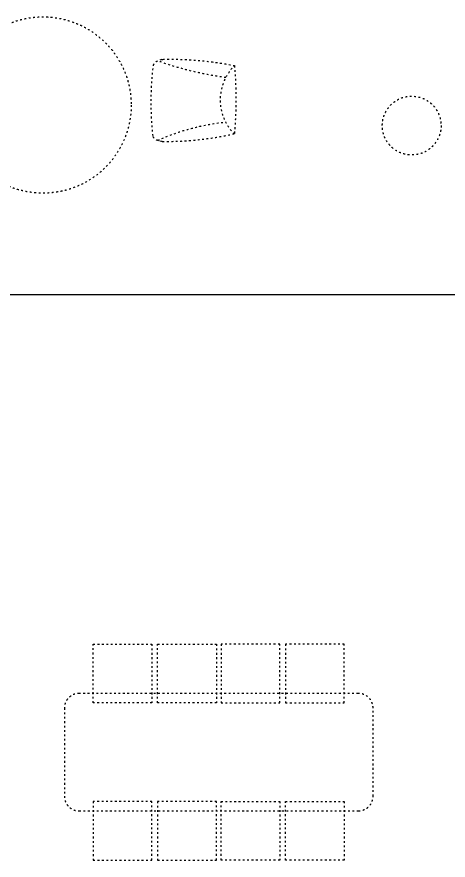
# Model space of a CAD drawing. Extents: x 185064 to 343242, y -369192 to -264966.
# Drawn here: x 204981 to 207915, y -303236 to -297497 of the extents above; entities that cross this region are included whole.
import ezdxf

# ---------------------------------------------------------------- set-up
doc = ezdxf.new("R2010")
doc.units = 0
doc.linetypes.add('ACAD_ISO03W100', pattern=[30, 12, -18])
doc.layers.add('A——墙体', color=7, linetype='Continuous')
doc.layers.add('柱子', color=7, linetype='Continuous', lineweight=30)

# ---------------------------------------------------------------- blocks, each defined once
blk = doc.blocks.new('A$C156A6FC5')
at = {"layer": 'A——墙体', "color": 3, "linetype": 'ACAD_ISO03W100', "lineweight": -2}
for p, q in [((182.8, 668.1), (202, 687.9)), ((682.1, 420.8), (686.7, 448))]:
    blk.add_line(p, q, dxfattribs=at)
for centre, radius, start, end in [((232.1, 659.8), 41.2, 76.54684, 137.00586), ((-444.2, -1274.4), 2090.1, 64.19202, 70.8426), ((2103.4, -349), 2175.1, 152.34212, 165.24776), ((199.4, 649), 25.3, 131.17445, 152.80936), ((-454.6, -1272.3), 2092.7, 57.36499, 63.91075), ((652.6, 460.6), 36.3, 339.73301, 53.90574), ((-1276, 1363.8), 2175.1, 321.1689, 334.03724), ((656.9, 422.9), 25.3, 333.57, 355.20491), ((1366.3, 2466.1), 2642, 238.85888, 248.97467)]:
    blk.add_arc(centre, radius, start, end, dxfattribs=at)
at = {"layer": '柱子', "color": 1, "linetype": 'ACAD_ISO03W100', "lineweight": -2}
for centre, radius, start, end in [((-2055.2, 942.1), 2271.4, 341.49456, 353.57419), ((1635.9, -704.2), 1492.9, 129.4838, 147.94399), ((103.5, -113.6), 334.8, 19.83247, 108.00108)]:
    blk.add_arc(centre, radius, start, end, dxfattribs=at)

msp = doc.modelspace()

# ---------------------------------------------------------------- linework, layer by layer
at = {"color": 8}
msp.add_line((185063.7, -299386.2), (240052.7, -299386.2), dxfattribs=at)
at = {"color": 3, "linetype": 'ACAD_ISO03W100', "lineweight": -2}
for points in [[(205900.1, -302165.9), (205500.1, -302165.9), (205500.1, -301765.9), (205900.1, -301765.9)], [(206339, -302165.9), (205939, -302165.9), (205939, -301765.9), (206339, -301765.9)], [(206370.1, -302165.9), (206770.1, -302165.9), (206770.1, -301765.9), (206370.1, -301765.9)], [(206809, -302165.9), (207209, -302165.9), (207209, -301765.9), (206809, -301765.9)], [(205900.1, -302836.4), (205500.1, -302836.4), (205500.1, -303236.4), (205900.1, -303236.4)], [(206339, -302836.4), (205939, -302836.4), (205939, -303236.4), (206339, -303236.4)], [(206370.1, -302836.4), (206770.1, -302836.4), (206770.1, -303236.4), (206370.1, -303236.4)], [(206809, -302836.4), (207209, -302836.4), (207209, -303236.4), (206809, -303236.4)]]:
    msp.add_lwpolyline(points, close=True, dxfattribs=at)
msp.add_lwpolyline([(205304.6, -302201.2), (205304.6, -302801.2, 0.414214), (205404.6, -302901.2), (207304.6, -302901.2, 0.414214), (207404.6, -302801.2), (207404.6, -302201.2, 0.414214), (207304.6, -302101.2), (205404.6, -302101.2, 0.414214)], format="xyb", close=True, dxfattribs=at)
msp.add_circle((205158.8, -298096.8), 600, dxfattribs=at)
at = {"color": 3, "linetype": 'ACAD_ISO03W100'}
msp.add_circle((207667.5, -298236.8), 200, dxfattribs=at)

# ---------------------------------------------------------------- block references
at = {"lineweight": -2, "xscale": -1, "rotation": 63.77815422598606}
msp.add_blockref('A$C156A6FC5', (206645.2, -297919.2), dxfattribs=at)

doc.saveas('drawing.dxf')
